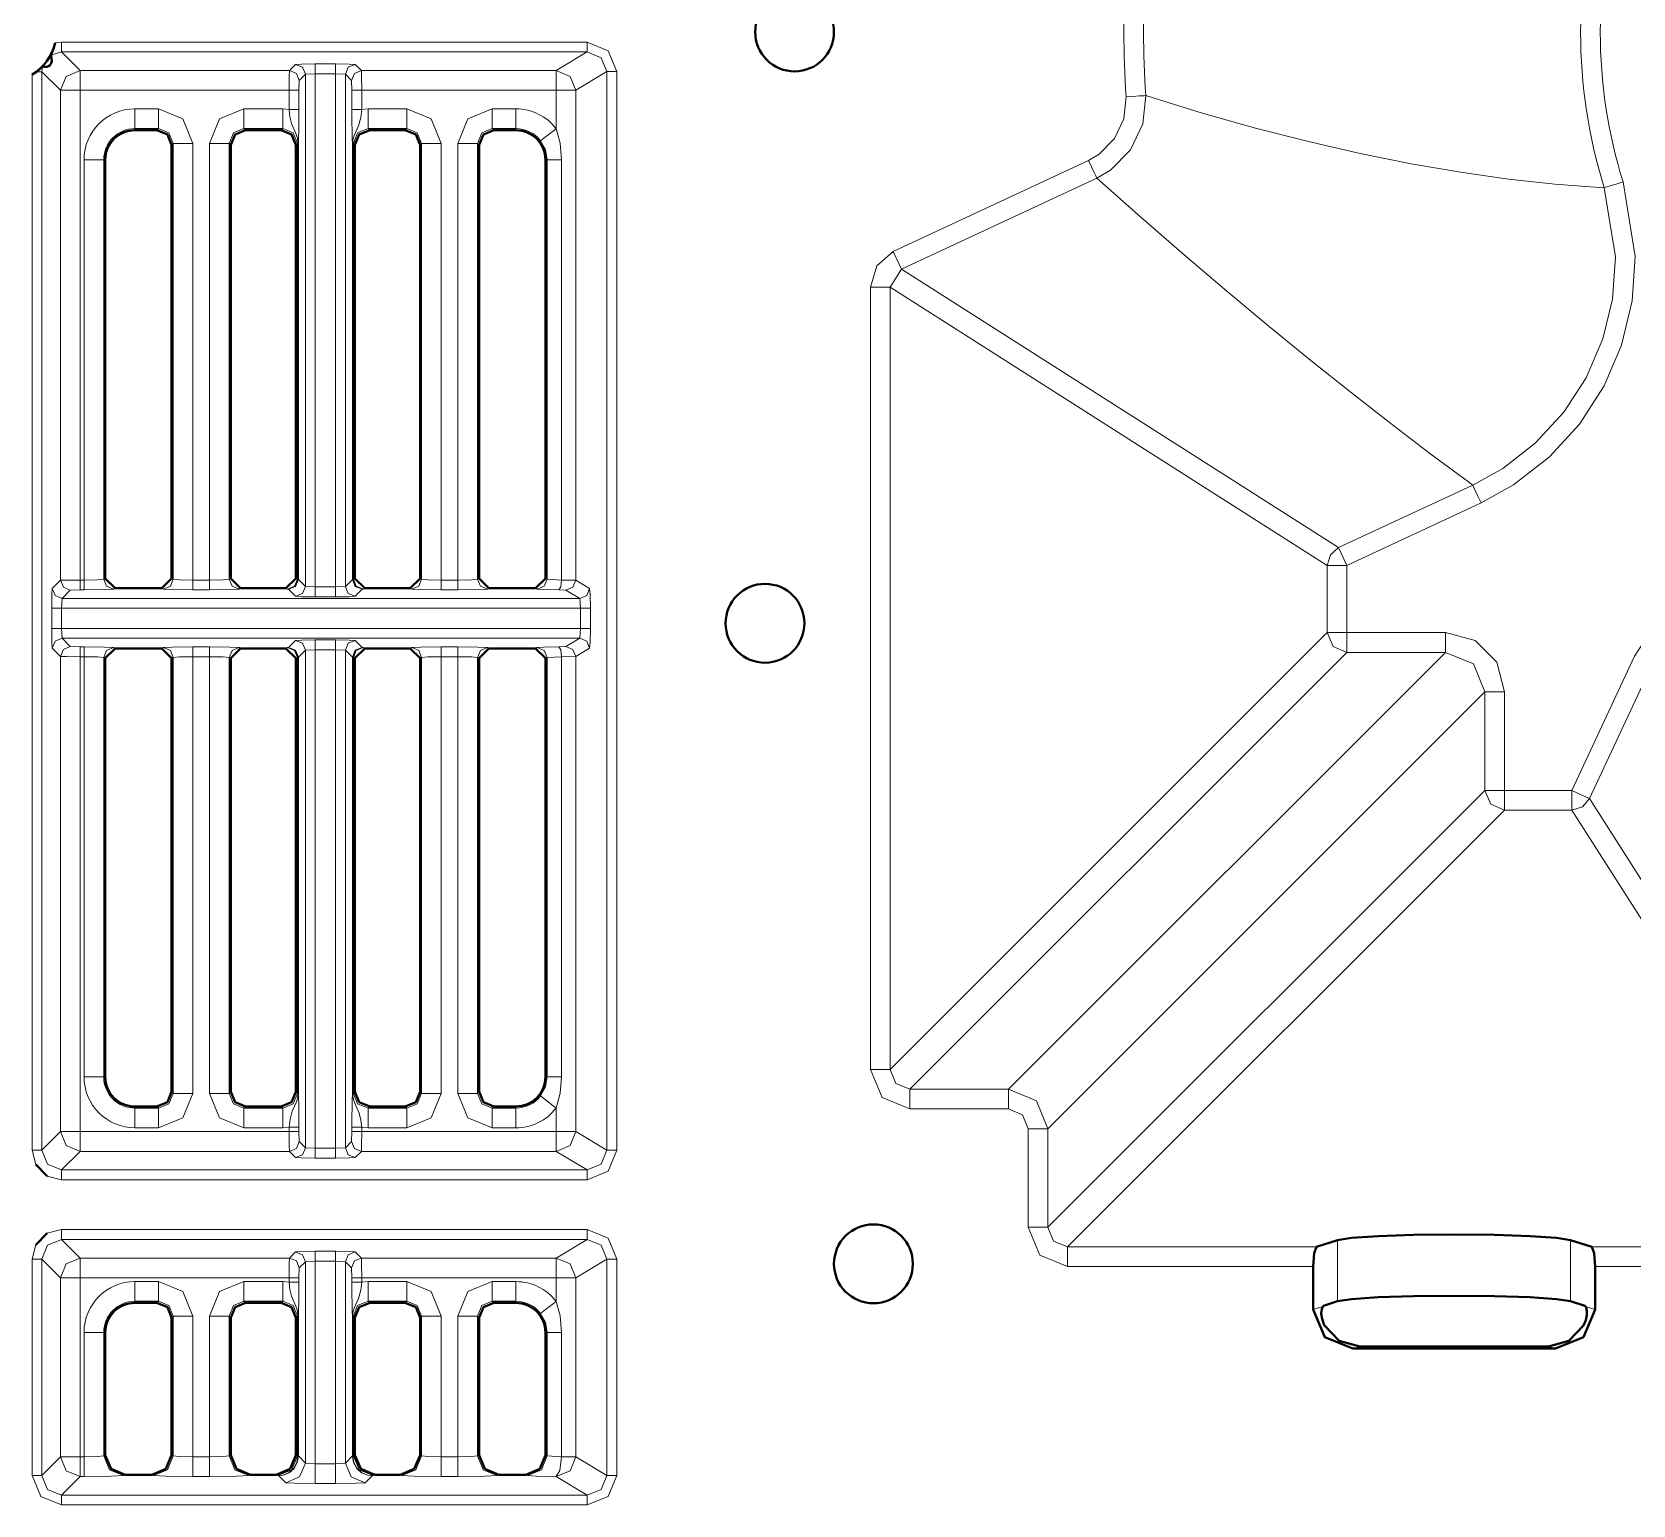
# Model space of a CAD drawing. Header units: millimetres. Extents: x 0 to 2941, y -405 to 1422.
# Drawn here: x 516.4 to 597.6, y 273.5 to 348.2 of the extents above; entities that cross this region are included whole.
import ezdxf

# ---------------------------------------------------------------- set-up
doc = ezdxf.new("R2010")
doc.units = ezdxf.units.MM
doc.layers.add('FINE', color=9, linetype='Continuous')
doc.layers.add('OUTLINE', color=7, linetype='Continuous')

msp = doc.modelspace()

# ---------------------------------------------------------------- linework, layer by layer
at = {"layer": 'FINE', "lineweight": 9}
for p, q in [((517.879, 347.677), (517.556, 347.642)), ((544.544, 347.677), (517.879, 347.677)), ((517.34, 347.02), (517.879, 347.178)), ((517.879, 347.178), (544.544, 347.178)), ((518.823, 346.234), (517.879, 347.178)), ((544.544, 347.178), (542.971, 346.234)), ((516.38, 346.033), (516.38, 291.453)), ((516.88, 346.178), (516.913, 346.433)), ((516.88, 291.453), (516.88, 346.178)), ((529.436, 346.234), (518.823, 346.234)), ((529.752, 346.549), (529.436, 346.234)), ((529.936, 345.734), (530.252, 346.049)), ((530.252, 346.049), (530.751, 346.075)), ((530.252, 346.049), (530.252, 320.058)), ((531.777, 346.575), (530.751, 346.575)), ((530.751, 320.032), (530.751, 346.075)), ((530.751, 346.075), (531.777, 346.075)), ((531.777, 346.075), (531.777, 320.032)), ((531.777, 346.075), (532.277, 346.049)), ((532.277, 346.049), (532.592, 345.734)), ((532.277, 320.058), (532.277, 346.049)), ((533.092, 346.234), (532.777, 346.549)), ((542.971, 346.234), (533.092, 346.234)), ((545.544, 346.179), (545.544, 291.452)), ((546.044, 291.452), (546.044, 346.179)), ((518.823, 345.234), (529.424, 345.234)), ((518.823, 320.386), (518.823, 345.234)), ((529.424, 345.234), (529.424, 344.258)), ((529.923, 345.234), (529.936, 345.734)), ((529.923, 344.258), (529.923, 345.234)), ((532.592, 345.734), (532.605, 345.234)), ((532.605, 345.234), (532.605, 344.258)), ((533.105, 345.234), (542.971, 345.234)), ((533.105, 344.258), (533.105, 345.234)), ((542.971, 345.234), (542.971, 343.286)), ((522.797, 344.289), (521.599, 344.289)), ((529.097, 344.289), (527.132, 344.289)), ((529.424, 344.258), (529.097, 344.289)), ((533.432, 344.289), (533.105, 344.258)), ((535.397, 344.289), (533.432, 344.289)), ((540.929, 344.289), (539.732, 344.289)), ((522.797, 343.29), (522.715, 343.209)), ((533.513, 343.209), (533.432, 343.29)), ((533.432, 343.29), (535.397, 343.29)), ((535.397, 343.29), (535.315, 343.209)), ((523.464, 342.459), (523.546, 342.541)), ((523.546, 342.541), (523.546, 320.423)), ((524.544, 320.386), (524.544, 342.541)), ((525.384, 342.541), (525.384, 320.386)), ((526.383, 342.541), (526.464, 342.459)), ((526.383, 320.423), (526.383, 342.541)), ((529.764, 342.459), (529.846, 342.541)), ((529.846, 342.541), (529.846, 320.423)), ((529.878, 342.541), (529.878, 320.415)), ((529.894, 320.415), (529.894, 342.541)), ((532.634, 342.541), (532.634, 320.415)), ((532.651, 320.415), (532.651, 342.541)), ((532.683, 342.541), (532.764, 342.459)), ((532.683, 320.423), (532.683, 342.541)), ((536.064, 342.459), (536.146, 342.541)), ((536.146, 342.541), (536.146, 320.423)), ((537.144, 320.386), (537.144, 342.541)), ((537.984, 342.541), (537.984, 320.386)), ((538.983, 342.541), (539.064, 342.459)), ((538.983, 320.423), (538.983, 342.541)), ((519.019, 341.709), (519.019, 320.386)), ((520.017, 341.709), (520.099, 341.709)), ((520.017, 320.423), (520.017, 341.709)), ((542.429, 341.709), (542.515, 341.709)), ((543.242, 320.385), (543.242, 341.709)), ((569.978, 341.677), (560.075, 337.059)), ((560.496, 336.154), (570.4, 340.772)), ((595.898, 340.301), (596.147, 340.287)), ((559.92, 335.249), (560.496, 336.154)), ((582.668, 322.029), (560.496, 336.154)), ((559.92, 335.249), (582.092, 321.124)), ((559.92, 295.542), (559.92, 335.249)), ((582.668, 322.029), (589.472, 325.202)), ((589.472, 325.202), (589.257, 325.359)), ((589.894, 324.297), (583.09, 321.124)), ((582.092, 317.714), (582.092, 321.124)), ((517.823, 320.373), (517.403, 319.953)), ((519.019, 320.386), (518.823, 320.386)), ((520.099, 320.464), (520.017, 320.423)), ((523.546, 320.423), (523.464, 320.464)), ((525.384, 320.386), (524.544, 320.386)), ((526.464, 320.464), (526.383, 320.423)), ((529.846, 320.423), (529.764, 320.464)), ((529.878, 320.415), (529.846, 320.423)), ((530.252, 320.058), (529.894, 320.415)), ((530.751, 320.032), (530.252, 320.058)), ((531.777, 320.032), (530.751, 320.032)), ((532.277, 320.058), (531.777, 320.032)), ((532.634, 320.415), (532.277, 320.058)), ((532.683, 320.423), (532.651, 320.415)), ((532.764, 320.464), (532.683, 320.423)), ((536.146, 320.423), (536.064, 320.464)), ((537.984, 320.386), (537.144, 320.386)), ((539.064, 320.464), (538.983, 320.423)), ((543.242, 320.385), (542.515, 320.421)), ((543.97, 320.373), (543.242, 320.385)), ((544.67, 319.953), (543.97, 320.373)), ((518.323, 319.873), (518.823, 319.886)), ((518.823, 319.886), (519.019, 319.886)), ((520.517, 319.923), (520.599, 319.964)), ((524.544, 319.886), (525.384, 319.886)), ((526.882, 319.923), (526.964, 319.964)), ((529.264, 319.964), (529.346, 319.923)), ((529.346, 319.923), (529.395, 319.915)), ((529.395, 319.915), (529.752, 319.558)), ((530.751, 319.532), (531.777, 319.532)), ((533.182, 319.923), (533.264, 319.964)), ((535.564, 319.964), (535.646, 319.923)), ((537.144, 319.886), (537.984, 319.886)), ((539.482, 319.923), (539.564, 319.964)), ((541.929, 319.964), (542.015, 319.921)), ((543.106, 319.885), (543.47, 319.873)), ((543.47, 319.873), (544.171, 319.453)), ((544.171, 319.453), (544.213, 318.953)), ((517.378, 318.953), (517.378, 317.927)), ((517.878, 318.953), (544.213, 318.953)), ((544.213, 318.953), (544.213, 317.927)), ((544.713, 317.927), (544.713, 318.953)), ((544.213, 317.927), (517.878, 317.927)), ((517.903, 317.428), (517.878, 317.927)), ((544.213, 317.927), (544.171, 317.428)), ((582.092, 317.714), (559.92, 295.542)), ((517.403, 316.928), (517.823, 316.508)), ((517.903, 317.428), (544.171, 317.428)), ((518.323, 317.008), (517.903, 317.428)), ((523.046, 316.958), (522.964, 316.917)), ((525.384, 316.995), (524.544, 316.995)), ((529.346, 316.958), (529.264, 316.917)), ((529.395, 316.966), (529.346, 316.958)), ((529.752, 317.323), (529.395, 316.966)), ((530.252, 316.823), (530.751, 316.849)), ((531.777, 317.348), (530.751, 317.348)), ((530.751, 291.556), (530.751, 316.849)), ((530.751, 316.849), (531.777, 316.849)), ((531.777, 316.849), (532.277, 316.823)), ((532.277, 291.582), (532.277, 316.823)), ((532.277, 316.823), (532.634, 316.466)), ((535.646, 316.958), (535.564, 316.917)), ((537.984, 316.995), (537.144, 316.995)), ((539.564, 316.917), (539.482, 316.958)), ((542.015, 316.96), (541.929, 316.917)), ((543.47, 317.008), (543.106, 316.995)), ((544.171, 317.428), (543.47, 317.008)), ((543.97, 316.507), (544.67, 316.928)), ((517.823, 316.508), (517.823, 292.397)), ((518.823, 316.495), (519.019, 316.495)), ((523.464, 316.417), (523.546, 316.458)), ((523.546, 316.458), (523.546, 294.34)), ((525.384, 316.495), (525.384, 294.34)), ((526.383, 294.34), (526.383, 316.458)), ((526.383, 316.458), (526.464, 316.417)), ((529.846, 316.458), (529.878, 316.466)), ((529.878, 316.466), (529.878, 294.34)), ((529.894, 294.34), (529.894, 316.466)), ((532.634, 316.466), (532.634, 294.34)), ((532.651, 294.34), (532.651, 316.466)), ((532.651, 316.466), (532.683, 316.458)), ((536.064, 316.417), (536.146, 316.458)), ((536.146, 316.458), (536.146, 294.34)), ((537.144, 294.34), (537.144, 316.495)), ((537.144, 316.495), (537.984, 316.495)), ((537.984, 316.495), (537.984, 294.34)), ((542.429, 316.417), (542.515, 316.46)), ((542.515, 316.46), (543.242, 316.496)), ((542.515, 316.46), (542.515, 295.172)), ((543.242, 316.496), (543.97, 316.507)), ((543.242, 295.172), (543.242, 316.496)), ((543.97, 292.397), (543.97, 316.507)), ((560.918, 294.544), (583.09, 316.716)), ((588.095, 316.716), (565.923, 294.544)), ((588.095, 316.716), (583.09, 316.716)), ((598.578, 316.096), (595.405, 309.292)), ((567.92, 292.547), (590.092, 314.719)), ((590.092, 309.714), (590.092, 314.719)), ((590.092, 309.714), (567.92, 287.542)), ((568.918, 286.544), (591.09, 308.716)), ((594.5, 308.716), (591.09, 308.716)), ((594.5, 308.716), (608.626, 286.544)), ((542.515, 295.172), (542.429, 295.172)), ((523.546, 294.34), (523.464, 294.421)), ((526.464, 294.421), (526.383, 294.34)), ((529.846, 294.34), (529.764, 294.421)), ((532.764, 294.421), (532.683, 294.34)), ((536.146, 294.34), (536.064, 294.421)), ((539.064, 294.421), (538.983, 294.34)), ((565.923, 294.544), (560.918, 294.544)), ((521.599, 293.591), (521.599, 293.672)), ((522.797, 293.591), (521.599, 293.591)), ((522.715, 293.672), (522.797, 293.591)), ((527.132, 293.591), (527.213, 293.672)), ((529.097, 293.591), (527.132, 293.591)), ((529.015, 293.672), (529.097, 293.591)), ((533.432, 293.591), (533.513, 293.672)), ((539.732, 293.591), (539.813, 293.672)), ((542.971, 293.595), (542.971, 292.397)), ((529.424, 292.623), (529.424, 292.397)), ((529.923, 292.397), (529.923, 292.623)), ((532.605, 292.623), (532.605, 292.397)), ((533.105, 292.623), (533.432, 292.592)), ((533.105, 292.397), (533.105, 292.623)), ((533.432, 292.592), (535.397, 292.592)), ((539.732, 292.592), (540.929, 292.592)), ((567.92, 287.542), (567.92, 292.547)), ((517.823, 292.397), (516.88, 291.453)), ((529.936, 291.897), (529.923, 292.397)), ((530.252, 291.582), (529.936, 291.897)), ((532.592, 291.897), (532.277, 291.582)), ((532.605, 292.397), (532.592, 291.897)), ((542.971, 292.397), (533.105, 292.397)), ((545.544, 291.452), (543.97, 292.397)), ((516.38, 291.453), (516.568, 290.726)), ((517.879, 290.453), (518.823, 291.397)), ((518.823, 291.397), (529.436, 291.397)), ((529.436, 291.397), (529.752, 291.082)), ((530.751, 291.556), (530.252, 291.582)), ((530.751, 291.056), (531.777, 291.056)), ((532.277, 291.582), (531.777, 291.556)), ((532.777, 291.082), (533.092, 291.397)), ((533.092, 291.397), (542.971, 291.397)), ((542.971, 291.397), (544.544, 290.453)), ((517.152, 290.141), (517.879, 289.954)), ((544.544, 290.453), (517.879, 290.453)), ((517.879, 289.954), (544.544, 289.954)), ((517.879, 287.427), (517.152, 287.239)), ((544.544, 287.427), (517.879, 287.427)), ((544.544, 286.927), (542.971, 285.984)), ((582.617, 286.895), (582.617, 283.789)), ((594.435, 283.789), (594.435, 286.895)), ((516.568, 286.655), (516.38, 285.928)), ((516.38, 285.928), (516.38, 274.953)), ((529.436, 285.984), (518.823, 285.984)), ((529.752, 286.299), (529.436, 285.984)), ((531.777, 286.325), (530.751, 286.325)), ((533.092, 285.984), (532.777, 286.299)), ((542.971, 285.984), (533.092, 285.984)), ((545.544, 285.928), (545.544, 274.952)), ((546.044, 274.952), (546.044, 285.928)), ((581.542, 286.544), (568.918, 286.544)), ((608.626, 286.544), (595.51, 286.544)), ((529.923, 284.984), (529.936, 285.484)), ((529.936, 285.484), (530.252, 285.799)), ((530.252, 285.799), (530.751, 285.825)), ((530.252, 285.799), (530.252, 275.581)), ((530.751, 285.825), (531.777, 285.825)), ((530.751, 275.543), (530.751, 285.825)), ((531.777, 285.825), (531.777, 275.543)), ((531.777, 285.825), (532.277, 285.799)), ((532.277, 285.799), (532.592, 285.484)), ((532.277, 275.581), (532.277, 285.799)), ((532.592, 285.484), (532.605, 284.984)), ((568.918, 285.546), (581.375, 285.546)), ((595.677, 285.546), (608.626, 285.546)), ((517.823, 284.984), (517.823, 275.897)), ((529.097, 284.788), (527.132, 284.788)), ((529.424, 284.757), (529.097, 284.788)), ((529.424, 284.984), (529.424, 284.757)), ((529.923, 284.757), (529.923, 284.984)), ((533.105, 284.757), (533.105, 284.984)), ((533.432, 284.788), (533.105, 284.757)), ((535.397, 284.788), (533.432, 284.788)), ((540.929, 284.788), (539.732, 284.788)), ((527.213, 283.708), (527.132, 283.79)), ((539.813, 283.708), (539.732, 283.79)), ((539.732, 283.79), (540.929, 283.79)), ((540.929, 283.79), (540.929, 283.708)), ((581.86, 283.526), (581.375, 283.369)), ((595.677, 283.369), (595.192, 283.526)), ((523.464, 282.959), (523.546, 283.041)), ((525.384, 283.041), (525.384, 275.897)), ((529.764, 282.959), (529.846, 283.041)), ((529.846, 283.041), (529.846, 275.946)), ((529.878, 283.041), (529.878, 275.939)), ((529.894, 275.939), (529.894, 283.041)), ((532.634, 283.041), (532.634, 275.939)), ((532.651, 275.939), (532.651, 283.041)), ((532.683, 283.041), (532.764, 282.959)), ((532.683, 275.946), (532.683, 283.041)), ((536.064, 282.959), (536.146, 283.041)), ((536.146, 283.041), (536.146, 275.946)), ((537.984, 283.041), (537.984, 275.897)), ((538.983, 283.041), (539.064, 282.959)), ((538.983, 275.946), (538.983, 283.041)), ((519.019, 282.208), (519.019, 275.897)), ((520.017, 282.208), (520.099, 282.208)), ((520.017, 275.946), (520.017, 282.208)), ((542.429, 282.208), (542.515, 282.208)), ((542.515, 282.208), (542.515, 275.944)), ((543.242, 275.897), (543.242, 282.208)), ((583.386, 281.386), (583.739, 281.499)), ((593.313, 281.499), (593.666, 281.386)), ((517.823, 275.897), (516.88, 274.953)), ((519.019, 275.897), (518.823, 275.897)), ((520.099, 275.987), (520.017, 275.946)), ((526.464, 275.987), (526.383, 275.946)), ((529.846, 275.946), (529.764, 275.987)), ((530.252, 275.581), (529.894, 275.939)), ((530.751, 275.543), (530.252, 275.581)), ((531.777, 275.543), (530.751, 275.543)), ((532.277, 275.581), (531.777, 275.543)), ((532.634, 275.939), (532.277, 275.581)), ((532.634, 275.939), (532.634, 275.933)), ((532.683, 275.946), (532.651, 275.935)), ((532.651, 275.935), (532.651, 275.939)), ((532.764, 275.987), (532.683, 275.946)), ((536.146, 275.946), (536.064, 275.987)), ((539.064, 275.987), (538.983, 275.946)), ((542.515, 275.944), (542.429, 275.987)), ((543.242, 275.897), (542.515, 275.944)), ((545.544, 274.952), (543.97, 275.897)), ((517.879, 273.953), (518.823, 274.897)), ((521.016, 274.947), (521.099, 274.988)), ((522.464, 274.988), (522.547, 274.947)), ((524.544, 274.897), (525.384, 274.897)), ((527.382, 274.947), (527.464, 274.988)), ((528.764, 274.988), (528.847, 274.947)), ((528.847, 274.947), (528.896, 274.937)), ((528.896, 274.937), (529.252, 274.582)), ((530.751, 274.543), (531.777, 274.543)), ((533.277, 274.582), (533.633, 274.937)), ((533.633, 274.937), (533.681, 274.947)), ((533.681, 274.947), (533.764, 274.988)), ((535.064, 274.988), (535.147, 274.947)), ((537.144, 274.897), (537.984, 274.897)), ((539.982, 274.947), (540.064, 274.988)), ((541.429, 274.988), (541.516, 274.945)), ((542.971, 274.897), (544.544, 273.953)), ((544.544, 273.953), (517.879, 273.953))]:
    msp.add_line(p, q, dxfattribs=at)
for points in [[(596.147, 356.094, 0.151875), (596.147, 340.287)], [(597.1, 355.798, 0.151883), (597.1, 340.584)], [(571.885, 351.481, 0.0331), (571.885, 344.9)], [(572.881, 351.415, 0.033094), (572.881, 344.966)], [(521.599, 344.289, 0.414209), (519.019, 341.709)], [(542.971, 343.286, 0.232165), (540.929, 344.289)], [(521.599, 343.29, 0.41419), (520.017, 341.709)], [(542.181, 342.676, 0.232267), (540.929, 343.29)], [(519.019, 316.495), (519.019, 295.172, 0.414238), (521.599, 292.592)], [(520.017, 295.172, 0.414237), (521.599, 293.591)], [(540.929, 293.591, 0.23222), (542.181, 294.205)], [(540.929, 292.592, 0.232231), (542.971, 293.595)], [(522.797, 284.788), (521.599, 284.788, 0.414209), (519.019, 282.208)], [(533.105, 284.984), (542.971, 284.984), (542.971, 283.786, 0.232235), (540.929, 284.788)], [(521.599, 283.79, 0.41419), (520.017, 282.208)], [(542.181, 283.175, 0.232267), (540.929, 283.79)]]:
    msp.add_lwpolyline(points, format="xyb", dxfattribs=at)
for points in [[(517.879, 347.178), (517.879, 347.329), (517.879, 347.677)], [(544.544, 347.178), (544.544, 347.329), (544.544, 347.677)], [(546.044, 346.179), (545.605, 347.239), (544.544, 347.677)], [(544.544, 347.178), (545.252, 346.885), (545.544, 346.179)], [(516.88, 346.178), (516.801, 346.178), (516.602, 346.178)], [(516.88, 346.178), (517.823, 345.234), (517.823, 320.373)], [(518.823, 346.234), (518.116, 345.941), (517.823, 345.234)], [(518.823, 345.234), (518.823, 345.932), (518.823, 346.234)], [(529.436, 346.234), (529.427, 345.932), (529.424, 345.234)], [(529.436, 346.234), (529.79, 346.087), (529.936, 345.734)], [(530.751, 346.575), (530.054, 346.567), (529.752, 346.549)], [(529.752, 346.549), (530.105, 346.403), (530.252, 346.049)], [(530.751, 346.575), (530.751, 346.424), (530.751, 346.075)], [(531.777, 346.575), (531.777, 346.424), (531.777, 346.075)], [(532.777, 346.549), (532.475, 346.567), (531.777, 346.575)], [(532.777, 346.549), (532.424, 346.403), (532.277, 346.049)], [(533.092, 346.234), (532.739, 346.087), (532.592, 345.734)], [(533.105, 345.234), (533.101, 345.932), (533.092, 346.234)], [(543.97, 345.234), (543.677, 345.941), (542.971, 346.234)], [(542.971, 345.234), (542.971, 345.932), (542.971, 346.234)], [(543.97, 320.373), (543.97, 345.234), (545.544, 346.179)], [(545.544, 346.179), (545.698, 346.179), (546.044, 346.179)], [(518.823, 345.234), (518.125, 345.234), (517.823, 345.234)], [(529.424, 345.234), (529.773, 345.234), (529.923, 345.234)], [(533.105, 345.234), (532.756, 345.234), (532.605, 345.234)], [(542.971, 345.234), (543.662, 345.234), (543.97, 345.234)], [(571.885, 344.9), (571.771, 343.793), (571.297, 342.786), (570.516, 341.993), (569.978, 341.677)], [(570.4, 340.772), (571.1, 341.183), (572.115, 342.215), (572.732, 343.526), (572.881, 344.966)], [(572.881, 344.966), (572.789, 344.96), (572.57, 344.946), (572.253, 344.925), (571.885, 344.9)], [(595.898, 340.301), (593.636, 340.475), (591.288, 340.732), (588.856, 341.075), (586.344, 341.505), (583.754, 342.026), (581.138, 342.627), (578.452, 343.317), (575.699, 344.096), (572.881, 344.966)], [(521.599, 343.29), (521.599, 343.6), (521.599, 344.289)], [(522.797, 343.29), (522.797, 343.6), (522.797, 344.289)], [(524.544, 342.541), (524.033, 343.777), (522.797, 344.289)], [(527.132, 344.289), (525.896, 343.777), (525.384, 342.541)], [(527.132, 344.289), (527.132, 343.6), (527.132, 343.29)], [(529.097, 344.289), (529.097, 343.6), (529.097, 343.29)], [(529.424, 344.258), (529.773, 344.258), (529.923, 344.258)], [(529.424, 344.258), (529.467, 343.894), (529.545, 343.551), (529.769, 343.033), (529.82, 342.896), (529.85, 342.789), (529.873, 342.644), (529.877, 342.574), (529.878, 342.541)], [(529.894, 342.541), (529.894, 342.553), (529.895, 342.581), (529.896, 342.64), (529.897, 342.689), (529.9, 342.763), (529.914, 343.257), (529.921, 343.728), (529.923, 344.258)], [(533.105, 344.258), (532.756, 344.258), (532.605, 344.258)], [(532.605, 344.258), (532.608, 343.666), (532.617, 343.118), (532.63, 342.71), (532.634, 342.602), (532.634, 342.568), (532.634, 342.541)], [(532.651, 342.541), (532.653, 342.611), (532.662, 342.698), (532.722, 342.937), (532.944, 343.437), (533.055, 343.851), (533.105, 344.258)], [(533.432, 344.289), (533.432, 343.6), (533.432, 343.29)], [(535.397, 344.289), (535.397, 343.6), (535.397, 343.29)], [(537.144, 342.541), (536.633, 343.777), (535.397, 344.289)], [(539.732, 344.289), (538.496, 343.777), (537.984, 342.541)], [(539.732, 343.29), (539.732, 343.6), (539.732, 344.289)], [(540.929, 344.289), (540.929, 343.6), (540.929, 343.29)], [(521.599, 343.209), (521.599, 343.29), (522.797, 343.29)], [(522.797, 343.29), (523.327, 343.072), (523.546, 342.541)], [(526.383, 342.541), (526.601, 343.072), (527.132, 343.29)], [(527.213, 343.209), (527.132, 343.29), (529.097, 343.29), (529.015, 343.209)], [(529.097, 343.29), (529.628, 343.072), (529.846, 342.541)], [(532.651, 342.541), (532.672, 342.541), (532.683, 342.541), (532.901, 343.072), (533.432, 343.29)], [(535.397, 343.29), (535.928, 343.072), (536.146, 342.541)], [(538.983, 342.541), (539.201, 343.072), (539.732, 343.29)], [(539.813, 343.209), (539.732, 343.29), (540.929, 343.29), (540.929, 343.209)], [(542.971, 343.286), (542.426, 342.865), (542.181, 342.676)], [(543.242, 341.709), (543.171, 342.544), (542.971, 343.286)], [(523.546, 342.541), (523.856, 342.541), (524.544, 342.541)], [(525.384, 342.541), (526.073, 342.541), (526.383, 342.541)], [(529.846, 342.541), (529.856, 342.541), (529.878, 342.541)], [(529.878, 342.541), (529.889, 342.541), (529.894, 342.541)], [(532.651, 342.541), (532.639, 342.541), (532.634, 342.541)], [(536.146, 342.541), (536.456, 342.541), (537.144, 342.541)], [(538.983, 342.541), (538.673, 342.541), (537.984, 342.541)], [(542.181, 342.676), (542.427, 342.221), (542.515, 341.709)], [(520.017, 341.709), (519.707, 341.709), (519.019, 341.709)], [(542.515, 341.709), (542.515, 320.421), (542.429, 320.464)], [(543.242, 341.709), (542.732, 341.709), (542.515, 341.709)], [(570.4, 340.772), (570.361, 340.856), (570.268, 341.055), (570.134, 341.342), (569.978, 341.677)], [(570.4, 340.772), (572.632, 338.8), (574.834, 336.89), (577.006, 335.041), (579.147, 333.255), (581.258, 331.531), (583.302, 329.898), (585.316, 328.325), (587.301, 326.812), (589.257, 325.359)], [(597.1, 340.584), (597.708, 336.796), (597.56, 334.552), (597.021, 332.301), (596.139, 330.234), (594.886, 328.29), (593.369, 326.632), (591.544, 325.211), (589.894, 324.297)], [(596.147, 340.287), (596.234, 340.314), (596.444, 340.38), (596.747, 340.474), (597.1, 340.583)], [(589.472, 325.202), (591.001, 326.049), (592.647, 327.323), (594.097, 328.9), (595.229, 330.647), (596.075, 332.616), (596.564, 334.64), (596.711, 336.779), (596.147, 340.287)], [(560.075, 337.059), (559.234, 336.322), (558.922, 335.249)], [(560.496, 336.154), (560.365, 336.437), (560.075, 337.059)], [(559.92, 335.249), (559.608, 335.249), (558.922, 335.249)], [(558.922, 335.249), (558.922, 295.542), (559.506, 294.13), (560.918, 293.546)], [(589.472, 325.202), (589.511, 325.119), (589.604, 324.919), (589.738, 324.632), (589.894, 324.297)], [(594.5, 309.714), (597.673, 316.518), (599.77, 319.73), (603.301, 322.594), (607.58, 324.127), (612.123, 324.157), (613.959, 323.724)], [(582.092, 321.124), (582.249, 321.66), (582.668, 322.029)], [(582.668, 322.029), (582.8, 321.746), (583.09, 321.124)], [(582.092, 321.124), (582.404, 321.124), (583.09, 321.124)], [(583.09, 321.124), (583.09, 317.714), (588.095, 317.714)], [(518.823, 320.386), (518.125, 320.382), (517.823, 320.373)], [(518.323, 319.873), (517.97, 320.02), (517.823, 320.373)], [(518.823, 319.886), (518.823, 320.037), (518.823, 320.386)], [(520.017, 320.423), (519.707, 320.396), (519.019, 320.386)], [(519.019, 320.386), (519.019, 320.037), (519.019, 319.886)], [(520.017, 320.423), (520.164, 320.07), (520.517, 319.923)], [(523.046, 319.923), (523.399, 320.07), (523.546, 320.423)], [(524.544, 320.386), (523.856, 320.396), (523.546, 320.423)], [(524.544, 320.386), (524.544, 320.037), (524.544, 319.886)], [(526.383, 320.423), (526.073, 320.396), (525.384, 320.386)], [(525.384, 320.386), (525.384, 320.037), (525.384, 319.886)], [(526.383, 320.423), (526.529, 320.07), (526.882, 319.923)], [(529.346, 319.923), (529.699, 320.07), (529.846, 320.423)], [(529.395, 319.915), (529.735, 320.063), (529.878, 320.415)], [(529.395, 319.915), (529.748, 320.062), (529.894, 320.415)], [(529.752, 319.558), (530.105, 319.704), (530.252, 320.058)], [(529.894, 320.415), (529.889, 320.415), (529.878, 320.415)], [(530.751, 319.532), (530.751, 319.683), (530.751, 320.032)], [(531.777, 319.532), (531.777, 319.683), (531.777, 320.032)], [(532.777, 319.558), (532.424, 319.704), (532.277, 320.058)], [(533.134, 319.915), (532.781, 320.062), (532.634, 320.415)], [(532.651, 320.415), (532.639, 320.415), (532.634, 320.415)], [(533.134, 319.915), (532.794, 320.063), (532.651, 320.415)], [(533.182, 319.923), (532.829, 320.07), (532.683, 320.423)], [(536.146, 320.423), (535.999, 320.07), (535.646, 319.923)], [(537.144, 320.386), (536.456, 320.396), (536.146, 320.423)], [(537.144, 320.386), (537.144, 320.037), (537.144, 319.886)], [(538.983, 320.423), (538.673, 320.396), (537.984, 320.386)], [(537.984, 320.386), (537.984, 320.037), (537.984, 319.886)], [(538.983, 320.423), (539.129, 320.07), (539.482, 319.923)], [(542.015, 319.921), (542.368, 320.068), (542.515, 320.421)], [(543.106, 319.885), (543.201, 320.036), (543.242, 320.385)], [(543.47, 319.873), (543.823, 320.02), (543.97, 320.373)], [(517.403, 319.953), (517.385, 319.651), (517.378, 318.953)], [(517.903, 319.453), (517.55, 319.6), (517.403, 319.953)], [(517.878, 317.927), (517.878, 318.953), (517.903, 319.453)], [(544.171, 319.453), (517.903, 319.453), (518.323, 319.873)], [(519.019, 319.886), (520.051, 319.897), (520.517, 319.923)], [(522.964, 319.964), (523.046, 319.923), (523.512, 319.897), (524.544, 319.886)], [(525.384, 319.886), (526.417, 319.897), (526.882, 319.923)], [(529.752, 319.558), (530.054, 319.54), (530.751, 319.532)], [(531.777, 319.532), (532.475, 319.54), (532.777, 319.558)], [(532.777, 319.558), (533.134, 319.915), (533.182, 319.923)], [(535.646, 319.923), (536.112, 319.897), (537.144, 319.886)], [(537.984, 319.886), (539.017, 319.897), (539.482, 319.923)], [(542.015, 319.921), (542.341, 319.899), (543.106, 319.885)], [(544.171, 319.453), (544.524, 319.6), (544.67, 319.953)], [(544.713, 318.953), (544.7, 319.651), (544.67, 319.953)], [(517.878, 318.953), (517.529, 318.953), (517.378, 318.953)], [(544.213, 318.953), (544.559, 318.953), (544.713, 318.953)], [(517.878, 317.927), (517.529, 317.927), (517.378, 317.927)], [(517.378, 317.927), (517.385, 317.23), (517.403, 316.928)], [(544.213, 317.927), (544.559, 317.927), (544.713, 317.927)], [(544.67, 316.928), (544.7, 317.23), (544.713, 317.927)], [(582.092, 317.714), (582.404, 317.714), (583.09, 317.714)], [(583.09, 316.716), (582.385, 317.009), (582.092, 317.714)], [(583.09, 316.716), (583.09, 317.028), (583.09, 317.714)], [(588.095, 317.714), (589.594, 317.313), (590.689, 316.217), (591.09, 314.719)], [(588.095, 316.716), (588.095, 317.028), (588.095, 317.714)], [(517.903, 317.428), (517.55, 317.281), (517.403, 316.928)], [(518.323, 317.008), (517.97, 316.861), (517.823, 316.508)], [(519.019, 316.995), (518.823, 316.995), (518.323, 317.008)], [(518.823, 316.995), (518.823, 316.844), (518.823, 316.495)], [(519.019, 316.995), (519.019, 316.844), (519.019, 316.495)], [(520.599, 316.917), (520.517, 316.958), (520.051, 316.984), (519.019, 316.995)], [(520.517, 316.958), (520.164, 316.811), (520.017, 316.458)], [(524.544, 316.995), (523.512, 316.984), (523.046, 316.958)], [(523.546, 316.458), (523.399, 316.811), (523.046, 316.958)], [(524.544, 316.995), (524.544, 316.844), (524.544, 316.495)], [(525.384, 316.995), (525.384, 316.844), (525.384, 316.495)], [(526.964, 316.917), (526.882, 316.958), (526.417, 316.984), (525.384, 316.995)], [(526.882, 316.958), (526.529, 316.811), (526.383, 316.458)], [(529.846, 316.458), (529.699, 316.811), (529.346, 316.958)], [(529.878, 316.466), (529.735, 316.818), (529.395, 316.966)], [(529.894, 316.466), (529.748, 316.819), (529.395, 316.966)], [(530.751, 317.348), (530.054, 317.341), (529.752, 317.323)], [(530.252, 316.823), (530.105, 317.176), (529.752, 317.323)], [(529.894, 316.466), (530.252, 316.823), (530.252, 291.582)], [(530.751, 316.849), (530.751, 317.197), (530.751, 317.348)], [(531.777, 316.849), (531.777, 291.556), (530.751, 291.556)], [(531.777, 316.849), (531.777, 317.197), (531.777, 317.348)], [(533.134, 316.966), (532.777, 317.323), (532.475, 317.341), (531.777, 317.348)], [(532.277, 316.823), (532.424, 317.176), (532.777, 317.323)], [(532.634, 316.466), (532.781, 316.819), (533.134, 316.966)], [(532.651, 316.466), (532.794, 316.818), (533.134, 316.966)], [(532.683, 316.458), (532.829, 316.811), (533.182, 316.958)], [(533.264, 316.917), (533.182, 316.958), (533.134, 316.966)], [(537.144, 316.995), (536.112, 316.984), (535.646, 316.958)], [(535.646, 316.958), (535.999, 316.811), (536.146, 316.458)], [(537.144, 316.995), (537.144, 316.844), (537.144, 316.495)], [(537.984, 316.995), (537.984, 316.844), (537.984, 316.495)], [(539.482, 316.958), (539.017, 316.984), (537.984, 316.995)], [(539.482, 316.958), (539.129, 316.811), (538.983, 316.458)], [(543.106, 316.995), (542.341, 316.982), (542.015, 316.96)], [(542.015, 316.96), (542.368, 316.813), (542.515, 316.46)], [(543.106, 316.995), (543.201, 316.845), (543.242, 316.496)], [(543.47, 317.008), (543.823, 316.861), (543.97, 316.507)], [(544.171, 317.428), (544.524, 317.281), (544.67, 316.928)], [(517.823, 316.508), (518.125, 316.499), (518.823, 316.495)], [(529.424, 292.397), (518.823, 292.397), (518.823, 316.495)], [(519.019, 316.495), (519.707, 316.484), (520.017, 316.458)], [(520.099, 295.172), (520.017, 295.172), (520.017, 316.458), (520.099, 316.417)], [(523.546, 316.458), (523.856, 316.484), (524.544, 316.495)], [(524.544, 294.34), (524.544, 316.495), (525.384, 316.495)], [(525.384, 316.495), (526.073, 316.484), (526.383, 316.458)], [(529.764, 316.417), (529.846, 316.458), (529.846, 294.34)], [(529.878, 316.466), (529.889, 316.466), (529.894, 316.466)], [(532.634, 316.466), (532.639, 316.466), (532.651, 316.466)], [(532.683, 294.34), (532.683, 316.458), (532.764, 316.417)], [(536.146, 316.458), (536.456, 316.484), (537.144, 316.495)], [(537.984, 316.495), (538.673, 316.484), (538.983, 316.458)], [(538.983, 294.34), (538.983, 316.458), (539.064, 316.417)], [(590.092, 314.719), (589.509, 316.133), (588.095, 316.716)], [(590.092, 314.719), (590.404, 314.719), (591.09, 314.719)], [(591.09, 314.719), (591.09, 309.714), (594.5, 309.714)], [(590.092, 309.714), (590.404, 309.714), (591.09, 309.714)], [(591.09, 308.716), (590.385, 309.009), (590.092, 309.714)], [(591.09, 308.716), (591.09, 309.028), (591.09, 309.714)], [(595.405, 309.292), (595.123, 309.424), (594.5, 309.714)], [(594.5, 308.716), (594.5, 309.028), (594.5, 309.714)], [(609.53, 287.12), (595.405, 309.292), (595.036, 308.873), (594.5, 308.716)], [(519.019, 295.172), (519.707, 295.172), (520.017, 295.172)], [(542.515, 295.172), (542.431, 294.669), (542.181, 294.205)], [(543.242, 295.172), (542.732, 295.172), (542.515, 295.172)], [(542.971, 293.595), (543.174, 294.352), (543.242, 295.172)], [(559.92, 295.542), (559.608, 295.542), (558.922, 295.542)], [(560.918, 294.544), (560.211, 294.835), (559.92, 295.542)], [(521.599, 292.592), (522.797, 292.592), (524.033, 293.104), (524.544, 294.34)], [(523.546, 294.34), (523.327, 293.809), (522.797, 293.591)], [(524.544, 294.34), (523.856, 294.34), (523.546, 294.34)], [(525.384, 294.34), (526.073, 294.34), (526.383, 294.34)], [(525.384, 294.34), (525.896, 293.104), (527.132, 292.592)], [(527.132, 293.591), (526.601, 293.809), (526.383, 294.34)], [(529.846, 294.34), (529.628, 293.809), (529.097, 293.591)], [(529.878, 294.34), (529.875, 294.27), (529.866, 294.183), (529.807, 293.943), (529.585, 293.443), (529.474, 293.03), (529.424, 292.623)], [(529.846, 294.34), (529.856, 294.34), (529.878, 294.34)], [(529.878, 294.34), (529.889, 294.34), (529.894, 294.34)], [(529.923, 292.623), (529.92, 293.215), (529.911, 293.763), (529.898, 294.171), (529.895, 294.279), (529.894, 294.313), (529.894, 294.34)], [(532.634, 294.34), (532.634, 294.327), (532.634, 294.3), (532.633, 294.241), (532.631, 294.192), (532.628, 294.117), (532.614, 293.624), (532.608, 293.153), (532.605, 292.623)], [(532.651, 294.34), (532.639, 294.34), (532.634, 294.34)], [(533.105, 292.623), (533.062, 292.987), (532.984, 293.33), (532.759, 293.848), (532.708, 293.984), (532.679, 294.091), (532.656, 294.237), (532.651, 294.307), (532.651, 294.34)], [(532.651, 294.34), (532.672, 294.34), (532.683, 294.34)], [(533.432, 293.591), (532.901, 293.809), (532.683, 294.34)], [(536.146, 294.34), (535.928, 293.809), (535.397, 293.591)], [(535.397, 292.592), (536.633, 293.104), (537.144, 294.34)], [(536.146, 294.34), (536.456, 294.34), (537.144, 294.34)], [(538.983, 294.34), (538.673, 294.34), (537.984, 294.34)], [(537.984, 294.34), (538.496, 293.104), (539.732, 292.592)], [(539.732, 293.591), (539.201, 293.809), (538.983, 294.34)], [(542.971, 293.595), (542.426, 294.015), (542.181, 294.205)], [(560.918, 294.544), (560.918, 294.232), (560.918, 293.546)], [(565.923, 294.544), (565.923, 294.232), (565.923, 293.546)], [(567.92, 292.547), (567.334, 293.958), (565.923, 294.544)], [(521.599, 292.592), (521.599, 293.281), (521.599, 293.591)], [(522.797, 292.592), (522.797, 293.281), (522.797, 293.591)], [(527.132, 293.591), (527.132, 293.281), (527.132, 292.592)], [(529.097, 293.591), (529.097, 293.281), (529.097, 292.592)], [(535.315, 293.672), (535.397, 293.591), (533.432, 293.591)], [(533.432, 293.591), (533.432, 293.281), (533.432, 292.592)], [(535.397, 293.591), (535.397, 293.281), (535.397, 292.592)], [(540.929, 293.672), (540.929, 293.591), (539.732, 293.591)], [(539.732, 293.591), (539.732, 293.281), (539.732, 292.592)], [(540.929, 293.591), (540.929, 293.281), (540.929, 292.592)], [(560.918, 293.546), (565.923, 293.546), (566.63, 293.253), (566.922, 292.547)], [(527.132, 292.592), (529.097, 292.592), (529.424, 292.623)], [(529.424, 292.623), (529.773, 292.623), (529.923, 292.623)], [(533.105, 292.623), (532.756, 292.623), (532.605, 292.623)], [(567.92, 292.547), (567.608, 292.547), (566.922, 292.547)], [(566.922, 292.547), (566.922, 287.542), (567.506, 286.13), (568.918, 285.546)], [(517.823, 292.397), (518.116, 291.69), (518.823, 291.397)], [(517.823, 292.397), (518.125, 292.397), (518.823, 292.397)], [(518.823, 291.397), (518.823, 291.699), (518.823, 292.397)], [(529.424, 292.397), (529.773, 292.397), (529.923, 292.397)], [(529.424, 292.397), (529.427, 291.699), (529.436, 291.397)], [(529.436, 291.397), (529.79, 291.544), (529.936, 291.897)], [(533.092, 291.397), (532.739, 291.544), (532.592, 291.897)], [(533.105, 292.397), (532.756, 292.397), (532.605, 292.397)], [(533.092, 291.397), (533.101, 291.699), (533.105, 292.397)], [(542.971, 291.397), (543.677, 291.69), (543.97, 292.397)], [(542.971, 291.397), (542.971, 291.699), (542.971, 292.397)], [(543.97, 292.397), (543.662, 292.397), (542.971, 292.397)], [(516.38, 291.453), (516.729, 291.453), (516.88, 291.453)], [(517.879, 290.453), (517.172, 290.746), (516.88, 291.453)], [(529.752, 291.082), (530.105, 291.228), (530.252, 291.582)], [(529.752, 291.082), (530.054, 291.064), (530.751, 291.056)], [(530.751, 291.056), (530.751, 291.207), (530.751, 291.556)], [(531.777, 291.056), (531.777, 291.207), (531.777, 291.556)], [(531.777, 291.056), (532.475, 291.064), (532.777, 291.082)], [(532.777, 291.082), (532.424, 291.228), (532.277, 291.582)], [(545.544, 291.452), (545.252, 290.746), (544.544, 290.453)], [(544.544, 289.954), (545.605, 290.392), (546.044, 291.452)], [(546.044, 291.452), (545.698, 291.452), (545.544, 291.452)], [(517.879, 289.954), (517.879, 290.303), (517.879, 290.453)], [(544.544, 289.954), (544.544, 290.303), (544.544, 290.453)], [(567.92, 287.542), (567.608, 287.542), (566.922, 287.542)], [(568.918, 286.544), (568.211, 286.835), (567.92, 287.542)], [(516.88, 285.928), (517.172, 286.635), (517.879, 286.927)], [(517.879, 286.927), (517.879, 287.078), (517.879, 287.427)], [(518.823, 285.984), (517.879, 286.927), (544.544, 286.927)], [(544.544, 286.927), (544.544, 287.078), (544.544, 287.427)], [(546.044, 285.928), (545.605, 286.989), (544.544, 287.427)], [(544.544, 286.927), (545.252, 286.635), (545.544, 285.928)], [(516.38, 285.928), (516.729, 285.928), (516.88, 285.928)], [(516.88, 274.953), (516.88, 285.928), (517.823, 284.984)], [(518.823, 285.984), (518.116, 285.691), (517.823, 284.984)], [(518.823, 284.984), (518.823, 285.682), (518.823, 285.984)], [(529.436, 285.984), (529.427, 285.682), (529.424, 284.984)], [(529.936, 285.484), (529.79, 285.837), (529.436, 285.984)], [(530.751, 286.325), (530.054, 286.317), (529.752, 286.299)], [(530.252, 285.799), (530.105, 286.152), (529.752, 286.299)], [(530.751, 285.825), (530.751, 286.174), (530.751, 286.325)], [(531.777, 285.825), (531.777, 286.174), (531.777, 286.325)], [(532.777, 286.299), (532.475, 286.317), (531.777, 286.325)], [(532.777, 286.299), (532.424, 286.152), (532.277, 285.799)], [(533.092, 285.984), (532.739, 285.837), (532.592, 285.484)], [(533.105, 284.984), (533.101, 285.682), (533.092, 285.984)], [(543.97, 284.984), (543.677, 285.69), (542.971, 285.984)], [(542.971, 284.984), (542.971, 285.682), (542.971, 285.984)], [(543.97, 275.897), (543.97, 284.984), (545.544, 285.928)], [(545.544, 285.928), (545.698, 285.928), (546.044, 285.928)], [(568.918, 286.544), (568.918, 286.232), (568.918, 285.546)], [(518.823, 284.984), (518.125, 284.984), (517.823, 284.984)], [(518.823, 275.897), (518.823, 284.984), (529.424, 284.984)], [(521.599, 283.79), (521.599, 284.1), (521.599, 284.788)], [(522.797, 283.79), (522.797, 284.1), (522.797, 284.788)], [(524.544, 283.041), (524.033, 284.277), (522.797, 284.788)], [(527.132, 284.788), (525.896, 284.277), (525.384, 283.041)], [(527.132, 284.788), (527.132, 284.1), (527.132, 283.79)], [(529.097, 284.788), (529.097, 284.1), (529.097, 283.79)], [(529.923, 284.984), (529.773, 284.984), (529.424, 284.984)], [(529.923, 284.757), (529.773, 284.757), (529.424, 284.757)], [(529.424, 284.757), (529.467, 284.394), (529.545, 284.051), (529.769, 283.533), (529.82, 283.396), (529.85, 283.289), (529.873, 283.143), (529.877, 283.074), (529.878, 283.041)], [(529.894, 283.041), (529.894, 283.054), (529.895, 283.081), (529.896, 283.14), (529.897, 283.189), (529.9, 283.263), (529.914, 283.757), (529.921, 284.227), (529.923, 284.757)], [(533.105, 284.984), (532.756, 284.984), (532.605, 284.984)], [(532.605, 284.984), (532.605, 284.757), (532.608, 284.166), (532.617, 283.618), (532.63, 283.21), (532.634, 283.102), (532.634, 283.068), (532.634, 283.041)], [(533.105, 284.757), (532.756, 284.757), (532.605, 284.757)], [(532.651, 283.041), (532.653, 283.111), (532.662, 283.198), (532.722, 283.437), (532.944, 283.937), (533.055, 284.351), (533.105, 284.757)], [(533.432, 284.788), (533.432, 284.1), (533.432, 283.79)], [(535.397, 284.788), (535.397, 284.1), (535.397, 283.79)], [(537.984, 275.897), (537.144, 275.897), (537.144, 283.041), (536.633, 284.277), (535.397, 284.788)], [(539.732, 284.788), (538.496, 284.277), (537.984, 283.041)], [(539.732, 284.788), (539.732, 284.1), (539.732, 283.79)], [(540.929, 284.788), (540.929, 284.1), (540.929, 283.79)], [(543.97, 284.984), (543.662, 284.984), (542.971, 284.984)], [(521.599, 283.708), (521.599, 283.79), (522.797, 283.79), (522.715, 283.708)], [(522.797, 283.79), (523.327, 283.572), (523.546, 283.041)], [(526.383, 283.041), (526.601, 283.572), (527.132, 283.79)], [(527.132, 283.79), (529.097, 283.79), (529.015, 283.708)], [(529.097, 283.79), (529.628, 283.572), (529.846, 283.041)], [(532.683, 283.041), (532.901, 283.572), (533.432, 283.79)], [(533.513, 283.708), (533.432, 283.79), (535.397, 283.79), (535.315, 283.708)], [(535.397, 283.79), (535.928, 283.572), (536.146, 283.041)], [(538.983, 283.041), (539.201, 283.572), (539.732, 283.79)], [(542.971, 283.786), (542.426, 283.365), (542.181, 283.175)], [(543.242, 282.208), (543.171, 283.044), (542.971, 283.786)], [(523.546, 283.041), (523.546, 275.946), (523.464, 275.987)], [(523.546, 283.041), (523.856, 283.041), (524.544, 283.041)], [(525.384, 275.897), (524.544, 275.897), (524.544, 283.041)], [(525.384, 283.041), (526.073, 283.041), (526.383, 283.041)], [(526.383, 275.946), (526.383, 283.041), (526.464, 282.959)], [(529.846, 283.041), (529.856, 283.041), (529.878, 283.041)], [(529.894, 283.041), (529.889, 283.041), (529.878, 283.041)], [(532.651, 283.041), (532.639, 283.041), (532.634, 283.041)], [(532.651, 283.041), (532.672, 283.041), (532.683, 283.041)], [(536.146, 283.041), (536.456, 283.041), (537.144, 283.041)], [(537.984, 283.041), (538.673, 283.041), (538.983, 283.041)], [(542.181, 283.175), (542.427, 282.721), (542.515, 282.208)], [(520.017, 282.208), (519.707, 282.208), (519.019, 282.208)], [(542.515, 282.208), (542.732, 282.208), (543.242, 282.208)], [(517.823, 275.897), (518.116, 275.19), (518.823, 274.897)], [(518.823, 275.897), (518.125, 275.897), (517.823, 275.897)], [(518.823, 275.897), (518.823, 275.199), (518.823, 274.897)], [(520.017, 275.946), (519.707, 275.911), (519.019, 275.897)], [(519.019, 275.897), (519.019, 275.199), (519.019, 274.897)], [(520.017, 275.946), (520.31, 275.24), (521.016, 274.947)], [(522.547, 274.947), (523.253, 275.24), (523.546, 275.946)], [(524.544, 275.897), (523.856, 275.911), (523.546, 275.946)], [(524.544, 274.897), (524.544, 275.199), (524.544, 275.897)], [(526.383, 275.946), (526.073, 275.911), (525.384, 275.897)], [(525.384, 274.897), (525.384, 275.199), (525.384, 275.897)], [(527.382, 274.947), (526.676, 275.24), (526.383, 275.946)], [(528.847, 274.947), (529.553, 275.24), (529.846, 275.946)], [(528.896, 274.937), (528.919, 274.938), (529.111, 274.963), (529.417, 275.091), (529.662, 275.314), (529.821, 275.606), (529.878, 275.935), (529.889, 275.934), (529.894, 275.933), (529.894, 275.939)], [(528.896, 274.937), (528.92, 274.938), (529.114, 274.962), (529.424, 275.09), (529.674, 275.312), (529.836, 275.604), (529.894, 275.933)], [(529.252, 274.582), (529.958, 274.875), (530.252, 275.581)], [(529.878, 275.939), (529.878, 275.935), (529.846, 275.946)], [(529.894, 275.939), (529.889, 275.939), (529.878, 275.939)], [(530.751, 274.543), (530.751, 274.845), (530.751, 275.543)], [(531.777, 274.543), (531.777, 274.845), (531.777, 275.543)], [(533.277, 274.582), (532.57, 274.875), (532.277, 275.581)], [(532.651, 275.939), (532.639, 275.939), (532.634, 275.939)], [(532.634, 275.933), (532.639, 275.934), (532.651, 275.935)], [(533.633, 274.937), (533.609, 274.938), (533.414, 274.962), (533.104, 275.09), (532.855, 275.312), (532.692, 275.604), (532.634, 275.933)], [(533.633, 274.937), (533.609, 274.938), (533.417, 274.963), (533.112, 275.091), (532.867, 275.314), (532.708, 275.606), (532.651, 275.935)], [(533.681, 274.947), (532.976, 275.24), (532.683, 275.946)], [(535.147, 274.947), (535.853, 275.24), (536.146, 275.946)], [(537.144, 275.897), (536.456, 275.911), (536.146, 275.946)], [(537.144, 274.897), (537.144, 275.199), (537.144, 275.897)], [(538.983, 275.946), (538.673, 275.911), (537.984, 275.897)], [(537.984, 274.897), (537.984, 275.199), (537.984, 275.897)], [(539.982, 274.947), (539.276, 275.24), (538.983, 275.946)], [(541.516, 274.945), (542.222, 275.238), (542.515, 275.944)], [(542.971, 274.897), (543.16, 275.199), (543.242, 275.897)], [(542.971, 274.897), (543.677, 275.19), (543.97, 275.897)], [(543.97, 275.897), (543.754, 275.897), (543.242, 275.897)], [(516.88, 274.953), (516.729, 274.953), (516.38, 274.953)], [(516.38, 274.953), (516.819, 273.892), (517.879, 273.453)], [(516.88, 274.953), (517.172, 274.246), (517.879, 273.953)], [(517.879, 273.453), (544.544, 273.453), (545.605, 273.892), (546.044, 274.952)], [(518.823, 274.897), (519.019, 274.897), (520.395, 274.911), (521.016, 274.947)], [(522.547, 274.947), (523.168, 274.911), (524.544, 274.897)], [(525.384, 274.897), (526.761, 274.911), (527.382, 274.947)], [(529.252, 274.582), (529.705, 274.554), (530.751, 274.543)], [(531.777, 274.543), (532.824, 274.554), (533.277, 274.582)], [(535.147, 274.947), (535.768, 274.911), (537.144, 274.897)], [(537.984, 274.897), (539.361, 274.911), (539.982, 274.947)], [(541.516, 274.945), (541.951, 274.915), (542.971, 274.897)], [(544.544, 273.953), (545.252, 274.245), (545.544, 274.952)], [(546.044, 274.952), (545.698, 274.952), (545.544, 274.952)], [(517.879, 273.453), (517.879, 273.802), (517.879, 273.953)], [(544.544, 273.953), (544.544, 273.802), (544.544, 273.453)]]:
    msp.add_lwpolyline(points, dxfattribs=at)
at = {"layer": 'OUTLINE', "lineweight": 40}
for p, q in [((516.602, 346.178), (516.38, 346.033)), ((521.599, 343.209), (522.715, 343.209)), ((527.213, 343.209), (529.015, 343.209)), ((533.513, 343.209), (535.315, 343.209)), ((539.813, 343.209), (540.929, 343.209)), ((523.464, 320.464), (523.464, 342.459)), ((529.764, 320.464), (529.764, 342.459)), ((532.764, 320.464), (532.764, 342.459)), ((536.064, 320.464), (536.064, 342.459)), ((539.064, 320.464), (539.064, 342.459)), ((520.099, 320.464), (520.099, 341.709)), ((542.429, 341.709), (542.429, 320.464)), ((520.599, 319.964), (520.099, 320.464)), ((523.464, 320.464), (522.964, 319.964)), ((529.764, 320.464), (529.264, 319.964)), ((536.064, 320.464), (535.564, 319.964)), ((542.429, 320.464), (541.929, 319.964)), ((522.964, 319.964), (520.599, 319.964)), ((520.099, 316.417), (520.599, 316.917)), ((522.964, 316.917), (520.599, 316.917)), ((522.964, 316.917), (523.464, 316.417)), ((526.464, 316.417), (526.964, 316.917)), ((529.264, 316.917), (526.964, 316.917)), ((529.264, 316.917), (529.764, 316.417)), ((532.764, 316.417), (533.264, 316.917)), ((535.564, 316.917), (533.264, 316.917)), ((535.564, 316.917), (536.064, 316.417)), ((539.064, 316.417), (539.564, 316.917)), ((541.929, 316.917), (539.564, 316.917)), ((541.929, 316.917), (542.429, 316.417)), ((520.099, 295.172), (520.099, 316.417)), ((523.464, 294.421), (523.464, 316.417)), ((526.464, 294.421), (526.464, 316.417)), ((529.764, 294.421), (529.764, 316.417)), ((532.764, 294.421), (532.764, 316.417)), ((536.064, 294.421), (536.064, 316.417)), ((539.064, 294.421), (539.064, 316.417)), ((542.429, 316.417), (542.429, 295.172)), ((521.599, 293.672), (522.715, 293.672)), ((527.213, 293.672), (529.015, 293.672)), ((533.513, 293.672), (535.315, 293.672)), ((539.813, 293.672), (540.929, 293.672)), ((517.152, 290.141), (516.568, 290.726)), ((516.568, 286.655), (517.152, 287.239)), ((581.542, 286.544), (582.617, 286.895)), ((594.435, 286.895), (595.51, 286.544)), ((581.375, 283.369), (581.375, 285.546)), ((595.677, 285.546), (595.677, 283.369)), ((533.513, 283.708), (535.315, 283.708)), ((539.813, 283.708), (540.929, 283.708)), ((581.894, 283.556), (581.86, 283.526)), ((594.435, 283.789), (595.158, 283.556)), ((595.192, 283.526), (595.158, 283.556)), ((523.464, 275.987), (523.464, 282.959)), ((529.764, 275.987), (529.764, 282.959)), ((532.764, 275.987), (532.764, 282.959)), ((536.064, 275.987), (536.064, 282.959)), ((539.064, 275.987), (539.064, 282.959)), ((520.099, 275.987), (520.099, 282.208)), ((542.429, 282.208), (542.429, 275.987)), ((593.666, 281.386), (583.386, 281.386)), ((593.313, 281.499), (583.739, 281.499)), ((535.064, 274.988), (533.764, 274.988)), ((541.429, 274.988), (540.064, 274.988))]:
    msp.add_line(p, q, dxfattribs=at)
for points in [[(557.067, 348.19, 0.414214), (555.067, 350.191, 0.414226), (553.067, 348.19, 0.414226), (555.067, 346.191, 0.414188)], [(555.567, 318.19, 0.414201), (553.567, 320.19, 0.414226), (551.567, 318.19, 0.414226), (553.567, 316.191, 0.414201)], [(557.067, 285.69, 0.414226), (559.067, 283.691, 0.414201), (561.067, 285.69, 0.414201), (559.067, 287.69, 0.414226)]]:
    msp.add_lwpolyline(points, format="xyb", close=True, dxfattribs=at)
for points in [[(516.38, 346.033, 0.207865), (517.556, 347.642)], [(521.599, 343.209, 0.414214), (520.099, 341.709)], [(542.429, 341.709, 0.414222), (540.929, 343.209)], [(520.099, 295.172, 0.414247), (521.599, 293.673)], [(540.929, 293.673, 0.414172), (542.429, 295.172)], [(521.599, 283.708, 0.414214), (520.099, 282.208)], [(542.429, 282.208, 0.414222), (540.929, 283.708)]]:
    msp.add_lwpolyline(points, format="xyb", dxfattribs=at)
for points in [[(517.556, 347.642), (517.49, 347.401), (517.424, 347.217), (517.368, 347.086), (517.346, 347.036), (517.34, 347.02)], [(516.913, 346.433), (516.978, 346.426), (517.124, 346.431), (517.218, 346.46), (517.295, 346.515), (517.307, 346.528), (517.312, 346.535), (517.314, 346.537), (517.316, 346.54), (517.318, 346.542), (517.32, 346.545), (517.322, 346.549), (517.328, 346.556), (517.339, 346.576), (517.358, 346.618), (517.379, 346.717), (517.353, 346.971), (517.34, 347.02)], [(516.913, 346.433), (516.897, 346.421), (516.846, 346.375), (516.712, 346.261), (516.602, 346.178)], [(522.715, 343.209), (523.245, 342.989), (523.464, 342.459)], [(526.464, 320.464), (526.464, 342.459), (526.684, 342.989), (527.213, 343.209)], [(529.015, 343.209), (529.545, 342.989), (529.764, 342.459)], [(532.764, 342.459), (532.984, 342.989), (533.513, 343.209)], [(535.315, 343.209), (535.845, 342.989), (536.064, 342.459)], [(539.064, 342.459), (539.283, 342.989), (539.813, 343.209)], [(529.264, 319.964), (526.964, 319.964), (526.464, 320.464)], [(535.564, 319.964), (533.264, 319.964), (532.764, 320.464)], [(541.929, 319.964), (539.564, 319.964), (539.064, 320.464)], [(523.464, 294.421), (523.245, 293.892), (522.715, 293.672)], [(527.213, 293.672), (526.684, 293.892), (526.464, 294.421)], [(529.764, 294.421), (529.545, 293.892), (529.015, 293.672)], [(533.513, 293.672), (532.984, 293.892), (532.764, 294.421)], [(536.064, 294.421), (535.845, 293.892), (535.315, 293.672)], [(539.813, 293.672), (539.283, 293.892), (539.064, 294.421)], [(582.617, 286.895), (583.33, 287.008), (584.669, 287.1), (586.474, 287.16), (588.526, 287.181), (590.578, 287.16), (592.383, 287.1), (593.722, 287.008), (594.435, 286.895)], [(581.375, 285.546), (581.424, 286.232), (581.542, 286.544)], [(595.51, 286.544), (595.628, 286.232), (595.677, 285.546)], [(521.599, 283.708), (522.715, 283.708), (523.245, 283.489), (523.464, 282.959)], [(526.464, 275.987), (526.464, 282.959), (526.684, 283.489), (527.213, 283.708)], [(527.213, 283.708), (529.015, 283.708), (529.545, 283.489), (529.764, 282.959)], [(532.764, 282.959), (532.984, 283.489), (533.513, 283.708)], [(535.315, 283.708), (535.845, 283.489), (536.064, 282.959)], [(539.064, 282.959), (539.283, 283.489), (539.813, 283.708)], [(581.86, 283.526), (581.811, 283.391), (581.792, 283.165), (581.83, 282.892), (581.923, 282.63), (581.959, 282.558)], [(581.894, 283.556), (582.617, 283.789), (583.33, 283.9), (584.669, 283.991), (586.474, 284.05), (588.526, 284.071), (590.578, 284.05), (592.383, 283.991), (593.722, 283.9), (594.435, 283.789)], [(595.093, 282.558), (595.204, 282.827), (595.256, 283.092), (595.255, 283.306), (595.22, 283.468), (595.192, 283.526)], [(581.375, 283.369), (581.963, 281.966), (583.386, 281.386)], [(593.666, 281.386), (595.089, 281.966), (595.677, 283.369)], [(583.739, 281.499), (582.698, 281.784), (581.959, 282.558)], [(595.093, 282.558), (594.354, 281.784), (593.313, 281.499)], [(522.464, 274.988), (521.099, 274.988), (520.391, 275.281), (520.099, 275.987)], [(523.464, 275.987), (523.172, 275.281), (522.464, 274.988)], [(528.764, 274.988), (527.464, 274.988), (526.757, 275.281), (526.464, 275.987)], [(529.764, 275.987), (529.471, 275.281), (528.764, 274.988)], [(533.764, 274.988), (533.057, 275.281), (532.764, 275.987)], [(536.064, 275.987), (535.772, 275.281), (535.064, 274.988)], [(540.064, 274.988), (539.357, 275.281), (539.064, 275.987)], [(542.429, 275.987), (542.136, 275.281), (541.429, 274.988)]]:
    msp.add_lwpolyline(points, dxfattribs=at)

doc.saveas('drawing.dxf')
